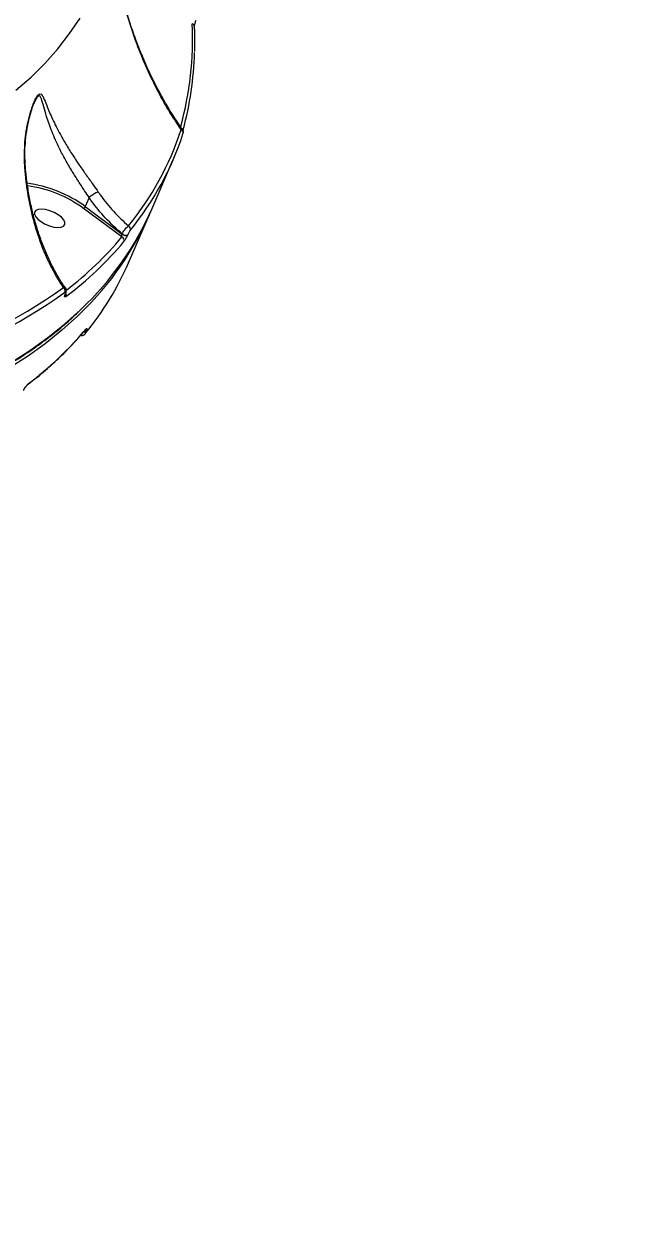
# Model space of a CAD drawing. Header units: millimetres. Extents: x -6521 to 6343, y -6174 to 4868.
# Drawn here: x -3606.8 to -3438.6, y -544.9 to -218.1 of the extents above; entities that cross this region are included whole.
import ezdxf

# ---------------------------------------------------------------- set-up
doc = ezdxf.new("R2010")
doc.units = ezdxf.units.MM
for name, color, linetype in [('DIKOM_ОБЪЕКТ', 7, 'Continuous'), ('DIKOM_РАЗМЕР_ЗОНА', 7, 'Continuous'), ('DIKOM_РАЗМЕР_ОБЪЕКТА', 7, 'Continuous')]:
    doc.layers.add(name, color=color, linetype=linetype)
doc.styles.add('style1', font='arial.ttf', dxfattribs={"width": 0.8})
doc.dimstyles.new('1-50', dxfattribs={"dimtxt": 300, "dimasz": 200, "dimexe": 100, "dimexo": 0, "dimgap": 100, "dimtad": 1, "dimtxsty": 'style1', "dimcen": 200, "dimclrd": 7, "dimclre": 7, "dimclrt": 7, "dimadec": 1, "dimazin": 2, "dimtfac": 1, "dimtmove": 0, "dimatfit": 2, "dimfxl": 0, "dimlwd": 25, "dimlwe": 18, "dimarcsym": 0})

# ---------------------------------------------------------------- blocks, each defined once
blk = doc.blocks.new('*D11')
at = {"layer": 'Defpoints', "color": 0, "transparency": 16777216}
for p in [(2818.82, 364.95), (-5102.52, -1661.02), (-5102.52, -4861.8)]:
    blk.add_point(p, dxfattribs=at)
at = {"layer": 'DIKOM_РАЗМЕР_ОБЪЕКТА', "color": 7, "lineweight": 18, "transparency": 16777216}
for p, q in [((2818.82, 364.95), (2818.82, -4961.8)), ((-5102.52, -1661.02), (-5102.52, -4961.8))]:
    blk.add_line(p, q, dxfattribs=at)
at = {"layer": 'DIKOM_РАЗМЕР_ОБЪЕКТА', "color": 7, "lineweight": 25, "transparency": 16777216}
blk.add_line((2618.82, -4861.8), (-4902.52, -4861.8), dxfattribs=at)
at = {"layer": 'DIKOM_РАЗМЕР_ОБЪЕКТА', "color": 7, "transparency": 16777216}
for points in [[(-4902.52, -4828.46), (-4902.52, -4895.13), (-5102.52, -4861.8)], [(2618.82, -4828.46), (2618.82, -4895.13), (2818.82, -4861.8)]]:
    blk.add_solid(points, dxfattribs=at)
at = {"layer": 'DIKOM_РАЗМЕР_ОБЪЕКТА', "color": 7, "transparency": 16777216, "insert": (-736, -4608.63), "char_height": 300, "attachment_point": 5, "style": 'style1'}
blk.add_mtext('7900', dxfattribs=at)
blk = doc.blocks.new('*D12')
at = {"layer": 'Defpoints', "color": 0, "transparency": 16777216}
for p in [(918.99, 3251.45), (5268.57, 3251.45), (-3684.78, -1936.75)]:
    blk.add_point(p, dxfattribs=at)
at = {"layer": 'DIKOM_РАЗМЕР_ОБЪЕКТА', "color": 7, "lineweight": 18, "transparency": 16777216}
for p, q in [((918.99, 3251.45), (5368.57, 3251.45)), ((-3684.78, -1936.75), (5368.57, -1936.75))]:
    blk.add_line(p, q, dxfattribs=at)
at = {"layer": 'DIKOM_РАЗМЕР_ОБЪЕКТА', "color": 7, "lineweight": 25, "transparency": 16777216}
blk.add_line((5268.57, -1736.75), (5268.57, 3051.45), dxfattribs=at)
at = {"layer": 'DIKOM_РАЗМЕР_ОБЪЕКТА', "color": 7, "transparency": 16777216}
for points in [[(5235.23, 3051.45), (5301.9, 3051.45), (5268.57, 3251.45)], [(5235.23, -1736.75), (5301.9, -1736.75), (5268.57, -1936.75)]]:
    blk.add_solid(points, dxfattribs=at)
at = {"layer": 'DIKOM_РАЗМЕР_ОБЪЕКТА', "color": 7, "transparency": 16777216, "insert": (5015.39, 711.25), "char_height": 300, "attachment_point": 5, "rotation": 90, "style": 'style1'}
blk.add_mtext('5150', dxfattribs=at)
blk = doc.blocks.new('*D13')
at = {"layer": 'Defpoints', "color": 0, "transparency": 16777216}
for p in [(1683.24, 4867.99), (-4359.52, -3960.36), (6242.61, -3960.36)]:
    blk.add_point(p, dxfattribs=at)
at = {"layer": 'DIKOM_РАЗМЕР_ЗОНА', "color": 7, "lineweight": 18, "transparency": 16777216}
for p, q in [((1683.24, 4867.99), (6342.61, 4867.99)), ((-4359.52, -3960.36), (6342.61, -3960.36))]:
    blk.add_line(p, q, dxfattribs=at)
at = {"layer": 'DIKOM_РАЗМЕР_ЗОНА', "color": 7, "lineweight": 25, "transparency": 16777216}
blk.add_line((6242.61, 4667.99), (6242.61, -3760.36), dxfattribs=at)
at = {"layer": 'DIKOM_РАЗМЕР_ЗОНА', "color": 7, "transparency": 16777216}
for points in [[(6209.28, 4667.99), (6275.95, 4667.99), (6242.61, 4867.99)], [(6209.28, -3760.36), (6275.95, -3760.36), (6242.61, -3960.36)]]:
    blk.add_solid(points, dxfattribs=at)
at = {"layer": 'DIKOM_РАЗМЕР_ЗОНА', "color": 7, "transparency": 16777216, "insert": (5989.44, 630.24), "char_height": 300, "attachment_point": 5, "rotation": 90, "style": 'style1'}
blk.add_mtext('8850', dxfattribs=at)
blk = doc.blocks.new('*D14')
at = {"layer": 'Defpoints', "color": 0, "transparency": 16777216}
for p in [(4318.82, 257.45), (-6520.67, -1799.21), (4318.82, -6073.51)]:
    blk.add_point(p, dxfattribs=at)
at = {"layer": 'DIKOM_РАЗМЕР_ЗОНА', "color": 7, "lineweight": 18, "transparency": 16777216}
for p, q in [((4318.82, 257.45), (4318.82, -6173.51)), ((-6520.67, -1799.21), (-6520.67, -6173.51))]:
    blk.add_line(p, q, dxfattribs=at)
at = {"layer": 'DIKOM_РАЗМЕР_ЗОНА', "color": 7, "lineweight": 25, "transparency": 16777216}
blk.add_line((-6320.67, -6073.51), (4118.82, -6073.51), dxfattribs=at)
at = {"layer": 'DIKOM_РАЗМЕР_ЗОНА', "color": 7, "transparency": 16777216}
for points in [[(-6320.67, -6040.18), (-6320.67, -6106.84), (-6520.67, -6073.51)], [(4118.82, -6040.18), (4118.82, -6106.84), (4318.82, -6073.51)]]:
    blk.add_solid(points, dxfattribs=at)
at = {"layer": 'DIKOM_РАЗМЕР_ЗОНА', "color": 7, "transparency": 16777216, "insert": (-430.65, -5820.34), "char_height": 300, "attachment_point": 5, "style": 'style1'}
blk.add_mtext('10850', dxfattribs=at)

msp = doc.modelspace()

# ---------------------------------------------------------------- linework, layer by layer
at = {"layer": 'DIKOM_ОБЪЕКТ', "color": 7, "linetype": 'Continuous', "lineweight": 15}
for p, q in [((-3603.814, -239.488), (-3603.933, -239.735)), ((-3571.64, -268.782), (-3565.899, -255.527)), ((-3588.892, -265.818), (-3589.949, -268.257)), ((-3588.892, -265.818), (-3588.889, -265.813)), ((-3579.886, -276.6), (-3590.419, -268.753)), ((-3589.949, -268.257), (-3579.833, -275.793)), ((-3578.095, -283.687), (-3572.354, -270.432)), ((-3579.833, -275.793), (-3579.821, -275.766)), ((-3578.344, -276.046), (-3578.355, -276.073)), ((-3595.449, -292.258), (-3595.412, -292.172)), ((-3595.379, -292.172), (-3595.342, -292.087)), ((-3589.793, -302.483), (-3589.805, -302.51))]:
    msp.add_line(p, q, dxfattribs=at)
at = {"layer": 'DIKOM_ОБЪЕКТ', "color": 7, "linetype": 'Continuous', "lineweight": 15, "flags": 128}
for points in [[(-3608.971, -236.367), (-3604.824, -232.728), (-3600.985, -228.923), (-3597.458, -224.956), (-3594.247, -220.83), (-3591.355, -216.551)], [(-3602.9, -271.769), (-3602.001, -272.469), (-3600.916, -273.089), (-3599.734, -273.578), (-3598.548, -273.898), (-3597.457, -274.022), (-3596.547, -273.94), (-3595.893, -273.659), (-3595.548, -273.202), (-3595.54, -272.605), (-3595.869, -271.917), (-3596.508, -271.194), (-3597.407, -270.495), (-3598.492, -269.875), (-3599.674, -269.385), (-3600.86, -269.066), (-3601.951, -268.942), (-3602.861, -269.024), (-3603.515, -269.305), (-3603.86, -269.762), (-3603.868, -270.359), (-3603.539, -271.046), (-3602.9, -271.769)], [(-3610.312, -311.055), (-3605.136, -307.724), (-3600.256, -304.22), (-3595.677, -300.545), (-3591.402, -296.702), (-3591.022, -296.339)], [(-3591.225, -297.492), (-3592.117, -298.353), (-3596.392, -302.195), (-3600.971, -305.87), (-3605.851, -309.375), (-3611.027, -312.706)], [(-3589.97, -303.159), (-3589.939, -303.118), (-3589.856, -302.972)], [(-3589.842, -302.001), (-3589.808, -301.958), (-3589.721, -301.805)]]:
    msp.add_lwpolyline(points, dxfattribs=at)
at = {"layer": 'DIKOM_ОБЪЕКТ', "color": 7, "linetype": 'Continuous', "lineweight": 15}
for centre, radius, start, end in [((-3650.073, -222.402), 89.546, 344.51145, 2.73162), ((-3560.871, -218.987), 0.887, 4.425, 74.13011), ((-3647.338, -223.978), 87.359, 344.58324, 358.66615), ((-3641.245, -221.913), 81.566, 320.69656, 342.00328), ((-3640.919, -223.031), 81.749, 320.69693, 342.0028), ((-3564.035, -247.963), 0.924, 339.33363, 66.75746), ((-3610.398, -296.285), 34.696, 53.88516, 82.62176), ((-3610.266, -295.97), 33.684, 53.90052, 82.45559), ((-3650.375, -236.15), 85.215, 313.95781, 336.884), ((-3649.171, -234.844), 84.634, 313.39812, 336.35944), ((-3578.603, -274.464), 1.005, 339.71077, 61.84108), ((-3654.642, -213.609), 97.757, 307.50254, 319.88168), ((-3580.309, -277.523), 1.015, 339.91609, 65.38697), ((-3578.879, -274.8), 1.377, 226.18159, 292.36369), ((-3578.868, -274.773), 1.376, 226.15829, 292.387), ((-3654.479, -214.552), 98.248, 307.06612, 319.87338), ((-3653.801, -250.743), 82.564, 320.75874, 336.48384), ((-3682.301, -170.056), 148.158, 287.35949, 305.64371), ((-3596.532, -291.357), 1.065, 339.57511, 57.69406), ((-3682.061, -171.066), 148.48, 287.35919, 305.64403), ((-3595.565, -292.093), 0.202, 305.06726, 337.03719), ((-3595.524, -292.01), 0.197, 304.67129, 336.36653), ((-3596.184, -292.578), 0.994, 338.13447, 30.45859), ((-3664.849, -238.481), 98.255, 307.06655, 319.87295), ((-3590.19, -301.996), 0.643, 254.84508, 306.85275), ((-3590.176, -301.973), 0.637, 255.40166, 306.94751), ((-3606.345, -316.576), 0.781, 306.99766, 336.88968)]:
    msp.add_arc(centre, radius, start, end, dxfattribs=at)
for points, knots in [([(-3563.243, -247.124), (-3563.617, -246.613), (-3564.828, -244.958), (-3566.778, -241.873), (-3569.105, -237.866), (-3571.352, -233.537), (-3573.426, -229.109), (-3575.34, -224.534), (-3577.046, -219.923), (-3578.57, -215.174), (-3579.856, -210.456), (-3580.873, -206), (-3581.623, -201.906), (-3582.049, -199.178), (-3582.183, -197.747), (-3582.201, -197.55)], [0, 0, 0, 0, 0.0412236, 0.1336031, 0.2280543, 0.3245664, 0.4231434, 0.5114329, 0.6050412, 0.6944708, 0.7799644, 0.862244, 0.9296993, 0.9903159, 1, 1, 1, 1]), ([(-3563.67, -247.113), (-3564.849, -245.357), (-3567.207, -241.843), (-3570.454, -235.931), (-3573.474, -229.576), (-3576.433, -222.181), (-3578.69, -215.172), (-3580.331, -208.735), (-3581.347, -203.609), (-3581.978, -199.84), (-3582.145, -197.715), (-3582.164, -197.465)], [0, 0, 0, 0, 0.1357671, 0.2715401, 0.4102376, 0.5489237, 0.7213892, 0.8089489, 0.896483, 0.9877893, 1, 1, 1, 1]), ([(-3559.987, -218.913), (-3559.987, -218.895), (-3559.989, -218.846), (-3559.972, -218.62), (-3559.912, -218.263), (-3559.809, -217.844), (-3559.701, -217.5), (-3559.619, -217.279), (-3559.582, -217.199), (-3559.575, -217.183)], [0, 0, 0, 0, 0.1005018, 0.2830687, 0.5248735, 0.7134847, 0.8572787, 0.9731823, 1, 1, 1, 1]), ([(-3559.946, -225.714), (-3559.94, -225.6), (-3559.845, -223.804), (-3559.894, -221.526), (-3559.971, -219.356), (-3559.987, -218.918)], [0, 0, 0, 0, 0.0511846, 0.8084713, 1, 1, 1, 1]), ([(-3606.615, -255.848), (-3606.615, -253.829), (-3606.615, -249.738), (-3605.667, -244.705), (-3604.671, -241.32), (-3603.968, -239.491), (-3603.396, -238.301), (-3602.828, -237.508), (-3602.264, -237.245), (-3601.907, -237.572), (-3601.397, -238.375), (-3600.797, -239.859), (-3599.673, -242.672), (-3598.024, -246.294), (-3595.904, -250.177), (-3593.659, -253.805), (-3591.678, -256.776), (-3589.669, -259.651), (-3587.918, -262.102), (-3586.844, -263.633), (-3586.394, -264.274)], [0, 0, 0, 0, 0.0952094, 0.1929571, 0.2448011, 0.2710695, 0.2981709, 0.3242907, 0.3503888, 0.3910755, 0.4019421, 0.4719629, 0.5438104, 0.6393966, 0.7378517, 0.7988555, 0.8613656, 0.9113752, 0.9628386, 1, 1, 1, 1]), ([(-3588.889, -265.813), (-3588.889, -265.812), (-3589.311, -265.209), (-3590.28, -263.686), (-3591.874, -261.289), (-3593.672, -258.427), (-3595.429, -255.419), (-3597.378, -251.733), (-3599.17, -247.678), (-3600.514, -243.889), (-3601.353, -240.795), (-3601.808, -239.173), (-3602.197, -238.227), (-3602.469, -237.808), (-3602.957, -237.984), (-3603.416, -238.618), (-3603.7, -239.238), (-3603.814, -239.488)], [0, 0, 0, 0, 0.0000334, 0.0506247, 0.1211, 0.1916513, 0.2788525, 0.3661669, 0.5040506, 0.6421411, 0.7418855, 0.8412521, 0.8561048, 0.9104354, 0.9440529, 0.9775373, 1, 1, 1, 1]), ([(-3606.455, -255.952), (-3606.465, -255.845), (-3606.572, -254.681), (-3606.518, -252.419), (-3606.284, -249.162), (-3605.808, -246.174), (-3605.243, -243.656), (-3604.715, -241.829), (-3604.245, -240.46), (-3603.956, -239.799), (-3603.827, -239.502)], [0, 0, 0, 0, 0.0182389, 0.1990017, 0.3870313, 0.5821717, 0.7267703, 0.8420048, 0.9291581, 1, 1, 1, 1]), ([(-4087.214, -243.937), (-4085.431, -244.849), (-4080.26, -247.496), (-4071.63, -251.793), (-4061.301, -256.789), (-4050.891, -261.667), (-4040.412, -266.426), (-4029.87, -271.062), (-4019.274, -275.57), (-4008.63, -279.948), (-3997.949, -284.193), (-3987.236, -288.3), (-3976.501, -292.268), (-3965.751, -296.092), (-3954.995, -299.772), (-3944.24, -303.302), (-3933.495, -306.681), (-3922.768, -309.907), (-3912.067, -312.976), (-3901.399, -315.886), (-3890.773, -318.637), (-3880.197, -321.224), (-3869.679, -323.647), (-3859.226, -325.902), (-3848.847, -327.99), (-3838.549, -329.908), (-3828.34, -331.655), (-3818.228, -333.229), (-3808.22, -334.629), (-3798.323, -335.854), (-3788.546, -336.904), (-3778.894, -337.776), (-3769.377, -338.472), (-3760, -338.989), (-3750.772, -339.328), (-3741.697, -339.488), (-3732.785, -339.47), (-3724.04, -339.273), (-3715.47, -338.896), (-3707.082, -338.342), (-3698.88, -337.609), (-3690.873, -336.698), (-3683.065, -335.61), (-3675.462, -334.346), (-3668.07, -332.905), (-3660.895, -331.291), (-3653.943, -329.503), (-3647.218, -327.542), (-3640.726, -325.411), (-3634.471, -323.11), (-3628.459, -320.642), (-3622.694, -318.007), (-3617.181, -315.209), (-3611.923, -312.249), (-3606.927, -309.129), (-3602.191, -305.853), (-3597.736, -302.417), (-3594.072, -299.33), (-3592.006, -297.328), (-3591.233, -296.578)], [0, 0, 0, 0, 0.0093746, 0.0271865, 0.0449984, 0.0628103, 0.0806222, 0.0984342, 0.1162461, 0.1340579, 0.1518699, 0.1696818, 0.1874937, 0.2053059, 0.2231182, 0.2409307, 0.2587433, 0.2765562, 0.2943693, 0.3121826, 0.3299962, 0.3478102, 0.3656246, 0.3834392, 0.4012543, 0.4190699, 0.436886, 0.4547026, 0.4725198, 0.4903377, 0.5081561, 0.5259752, 0.5437949, 0.5616157, 0.579437, 0.5972591, 0.6150823, 0.6329063, 0.6507312, 0.668557, 0.6863838, 0.7042113, 0.7220398, 0.7398689, 0.7576988, 0.775529, 0.7933595, 0.8111899, 0.8290198, 0.8468486, 0.8646758, 0.8825006, 0.9003224, 0.91814, 0.9359524, 0.9537586, 0.9715573, 0.9893479, 1, 1, 1, 1]), ([(-3563.67, -247.113), (-3563.546, -247.054), (-3563.342, -246.955), (-3563.268, -247.073), (-3563.238, -247.12)], [0, 0, 0, 0, 0.6068629, 1, 1, 1, 1]), ([(-3563.14, -248.196), (-3563.121, -248.138), (-3563.084, -248.03), (-3563.057, -247.915), (-3563.03, -247.75), (-3563.035, -247.537), (-3563.085, -247.307), (-3563.178, -247.167), (-3563.222, -247.101)], [0, 0, 0, 0, 0.2244197, 0.4119326, 0.5457973, 0.6750197, 0.8464418, 1, 1, 1, 1]), ([(-3595.963, -290.458), (-3597.213, -288.457), (-3599.102, -285.433), (-3601.221, -280.704), (-3602.947, -276.171), (-3604.623, -270.473), (-3605.766, -264.616), (-3606.382, -259.688), (-3606.537, -257.128), (-3606.615, -255.848)], [0, 0, 0, 0, 0.2227157, 0.3367347, 0.4507486, 0.631004, 0.8132781, 0.9066461, 1, 1, 1, 1]), ([(-3606.615, -255.848), (-3606.588, -255.857), (-3606.501, -255.887), (-3606.426, -255.925), (-3606.452, -255.957), (-3606.457, -255.962)], [0, 0, 0, 0, 0.2706035, 0.8802366, 1, 1, 1, 1]), ([(-3595.351, -290.633), (-3595.454, -290.495), (-3596.187, -289.513), (-3597.447, -287.442), (-3599.114, -284.417), (-3600.644, -281.137), (-3602.042, -277.649), (-3603.276, -273.997), (-3604.327, -270.235), (-3605.182, -266.43), (-3605.829, -262.612), (-3606.261, -259.129), (-3606.39, -256.9), (-3606.444, -255.962)], [0, 0, 0, 0, 0.0169692, 0.1205758, 0.224623, 0.3291334, 0.4340922, 0.5393182, 0.6417855, 0.7416787, 0.8385003, 0.9320404, 1, 1, 1, 1]), ([(-3586.394, -264.274), (-3586.409, -264.277), (-3586.529, -264.299), (-3586.822, -264.396), (-3587.332, -264.647), (-3587.897, -264.998), (-3588.452, -265.406), (-3588.743, -265.677), (-3588.889, -265.813)], [0, 0, 0, 0, 0.0259624, 0.2095814, 0.4071629, 0.6047816, 0.8024182, 1, 1, 1, 1]), ([(-3586.394, -264.274), (-3586.187, -264.571), (-3584.885, -266.435), (-3582.248, -269.74), (-3579.52, -272.283), (-3578.129, -273.579)], [0, 0, 0, 0, 0.0849874, 0.5334641, 1, 1, 1, 1]), ([(-3579.821, -275.766), (-3581.407, -274.334), (-3584.413, -271.617), (-3587.298, -268.062), (-3588.675, -266.124), (-3588.892, -265.818)], [0, 0, 0, 0, 0.4843387, 0.9185233, 1, 1, 1, 1]), ([(-3590.419, -268.753), (-3590.411, -268.751), (-3590.389, -268.744), (-3590.33, -268.716), (-3590.237, -268.652), (-3590.122, -268.537), (-3590.018, -268.399), (-3589.972, -268.304), (-3589.949, -268.257)], [0, 0, 0, 0, 0.0535392, 0.141329, 0.3559977, 0.5706849, 0.7853149, 1, 1, 1, 1]), ([(-3579.821, -275.766), (-3579.781, -275.683), (-3579.647, -275.408), (-3579.345, -274.9), (-3578.921, -274.316), (-3578.483, -273.828), (-3578.247, -273.662), (-3578.129, -273.579)], [0, 0, 0, 0, 0.0942471, 0.312274, 0.5411931, 0.7714086, 1, 1, 1, 1]), ([(-3579.886, -276.6), (-3579.899, -276.549), (-3579.923, -276.45), (-3579.929, -276.254), (-3579.911, -276.067), (-3579.882, -275.934), (-3579.857, -275.853), (-3579.842, -275.815), (-3579.833, -275.793)], [0, 0, 0, 0, 0.2685696, 0.5228084, 0.74261, 0.8691596, 0.9242383, 1, 1, 1, 1]), ([(-3578.355, -276.073), (-3578.383, -276.137), (-3578.475, -276.344), (-3578.668, -276.741), (-3578.921, -277.212), (-3579.17, -277.627), (-3579.294, -277.79), (-3579.356, -277.871)], [0, 0, 0, 0, 0.0931426, 0.303897, 0.5302039, 0.7651998, 1, 1, 1, 1]), ([(-3577.661, -274.813), (-3577.703, -274.869), (-3577.786, -274.981), (-3577.955, -275.264), (-3578.129, -275.588), (-3578.262, -275.861), (-3578.325, -276.003), (-3578.344, -276.046)], [0, 0, 0, 0, 0.2336615, 0.4672795, 0.6955462, 0.9086807, 1, 1, 1, 1]), ([(-3595.963, -290.458), (-3595.938, -290.453), (-3595.771, -290.421), (-3595.526, -290.435), (-3595.404, -290.575), (-3595.353, -290.634)], [0, 0, 0, 0, 0.0895305, 0.6137116, 1, 1, 1, 1]), ([(-3595.345, -292.089), (-3595.337, -292.072), (-3595.247, -291.879), (-3595.148, -291.556), (-3595.138, -291.094), (-3595.23, -290.756), (-3595.34, -290.642), (-3595.351, -290.631)], [0, 0, 0, 0, 0.0340321, 0.3912928, 0.7094079, 0.9722462, 1, 1, 1, 1]), ([(-3595.261, -292.949), (-3595.274, -292.958), (-3595.371, -293.03), (-3595.51, -293.089), (-3595.615, -293.028), (-3595.634, -292.858), (-3595.586, -292.604), (-3595.495, -292.373), (-3595.449, -292.258)], [0, 0, 0, 0, 0.0392153, 0.2872555, 0.4951939, 0.671028, 0.8353139, 1, 1, 1, 1]), ([(-3595.412, -292.172), (-3595.382, -292.097), (-3595.322, -291.947), (-3595.291, -291.783), (-3595.304, -291.676), (-3595.373, -291.64), (-3595.463, -291.677), (-3595.525, -291.722), (-3595.534, -291.729)], [0, 0, 0, 0, 0.1673495, 0.3344725, 0.5091594, 0.7130464, 0.9577191, 1, 1, 1, 1]), ([(-3595.476, -292.45), (-3595.476, -292.45), (-3595.479, -292.461), (-3595.472, -292.423), (-3595.445, -292.338), (-3595.412, -292.242), (-3595.381, -292.176), (-3595.379, -292.172)], [0, 0, 0, 0, 0.0052171, 0.2869462, 0.60943, 0.9749098, 1, 1, 1, 1]), ([(-3605.87, -317.196), (-3605.089, -316.591), (-3602.828, -314.839), (-3599.292, -311.823), (-3595.359, -308.1), (-3592.237, -304.81), (-3590.471, -302.739), (-3589.842, -302.001)], [0, 0, 0, 0, 0.1293169, 0.3744325, 0.6194499, 0.8643323, 1, 1, 1, 1]), ([(-3591.171, -303.54), (-3591.13, -303.558), (-3590.99, -303.622), (-3590.737, -303.617), (-3590.467, -303.551), (-3590.254, -303.436), (-3590.095, -303.301), (-3590.011, -303.215), (-3589.974, -303.163), (-3589.971, -303.158)], [0, 0, 0, 0, 0.0915596, 0.3137299, 0.5007398, 0.6678561, 0.8211624, 0.9852794, 1, 1, 1, 1]), ([(-3589.805, -302.51), (-3589.84, -302.596), (-3589.912, -302.768), (-3589.967, -302.95), (-3589.978, -303.053), (-3589.941, -303.066), (-3589.883, -303.002), (-3589.856, -302.972)], [0, 0, 0, 0, 0.195179, 0.3900994, 0.5932584, 0.8111025, 1, 1, 1, 1]), ([(-3589.845, -302.005), (-3589.842, -302.002), (-3589.837, -301.995), (-3589.84, -301.998), (-3589.841, -302)], [0, 0, 0, 0, 0.493363, 1, 1, 1, 1]), ([(-3589.721, -301.805), (-3589.681, -301.762), (-3589.595, -301.669), (-3589.539, -301.686), (-3589.553, -301.836), (-3589.635, -302.103), (-3589.74, -302.356), (-3589.793, -302.483)], [0, 0, 0, 0, 0.1890334, 0.4045312, 0.6068506, 0.8033672, 1, 1, 1, 1]), ([(-3606.886, -318.667), (-3606.86, -318.609), (-3606.768, -318.405), (-3606.562, -318.03), (-3606.266, -317.58), (-3605.931, -317.151), (-3605.734, -316.978), (-3605.626, -316.883)], [0, 0, 0, 0, 0.0796167, 0.2757266, 0.4707489, 0.7105379, 1, 1, 1, 1]), ([(-3606.814, -318.579), (-3606.803, -318.553), (-3606.763, -318.458), (-3606.685, -318.304), (-3606.617, -318.189), (-3606.595, -318.152)], [0, 0, 0, 0, 0.2059071, 0.7480163, 1, 1, 1, 1]), ([(-3606.595, -318.152), (-3606.564, -318.097), (-3606.469, -317.931), (-3606.286, -317.665), (-3606.08, -317.4), (-3605.919, -317.236), (-3605.887, -317.21), (-3605.875, -317.201)], [0, 0, 0, 0, 0.1083062, 0.3257061, 0.5862879, 0.8498937, 1, 1, 1, 1])]:
    msp.add_open_spline(points, degree=3, knots=knots, dxfattribs=at)

# ---------------------------------------------------------------- dimensions: what is measured, and where the dimension line sits
at = {"layer": 'DIKOM_РАЗМЕР_ЗОНА'}
dim = msp.add_linear_dim(base=(6242.612, -3960.361), p1=(1683.243, 4867.991), p2=(-4359.523, -3960.361), angle=90, text='8850', dimstyle='1-50', dxfattribs=at)
dim.commit()
dim.dimension.update_dxf_attribs({"geometry": '*D13', "text_midpoint": (6242.612, 630.237), "dimtype": 160})
dim = msp.add_linear_dim(base=(4318.818, -6073.511), p1=(-6520.672, -1799.212), p2=(4318.818, 257.446), text='10850', dimstyle='1-50', dxfattribs=at)
dim.commit()
dim.dimension.update_dxf_attribs({"geometry": '*D14', "text_midpoint": (-430.645, -6073.511), "dimtype": 160})
at = {"layer": 'DIKOM_РАЗМЕР_ОБЪЕКТА'}
dim = msp.add_linear_dim(base=(5268.566, 3251.455), p1=(-3684.783, -1936.746), p2=(918.989, 3251.455), angle=90, text='5150', dimstyle='1-50', dxfattribs=at)
dim.commit()
dim.dimension.update_dxf_attribs({"geometry": '*D12', "text_midpoint": (5268.566, 711.247), "dimtype": 160})
dim = msp.add_linear_dim(base=(-5102.518, -4861.797), p1=(2818.818, 364.955), p2=(-5102.518, -1661.024), text='7900', dimstyle='1-50', dxfattribs=at)
dim.commit()
dim.dimension.update_dxf_attribs({"geometry": '*D11', "text_midpoint": (-736.001, -4861.797), "dimtype": 160})

doc.saveas('drawing.dxf')
